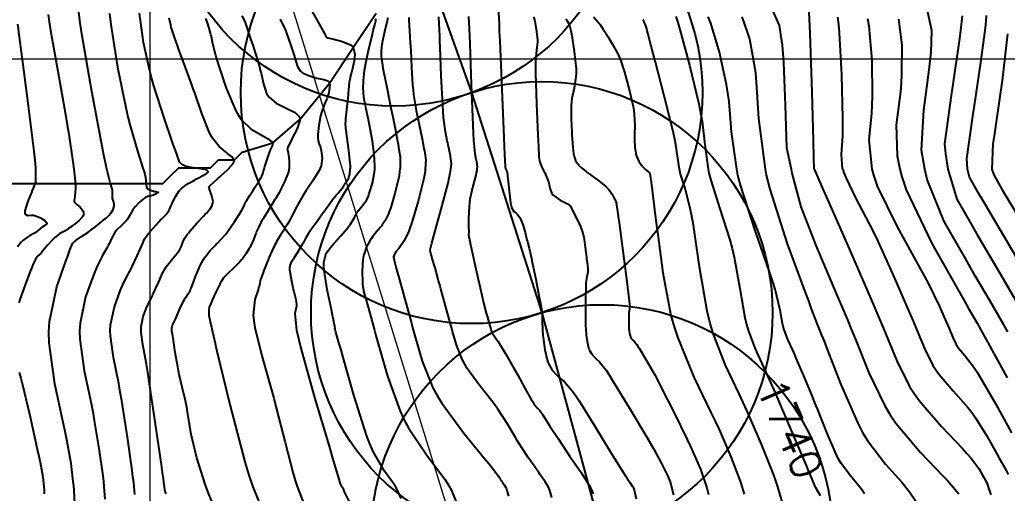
# Model space of a CAD drawing. Header units: metres. Extents: x 837117 to 838477, y 1189012 to 1191015.
# Drawn here: x 837660.1 to 837784.2, y 1189959.3 to 1190018.8 of the extents above; entities that cross this region are included whole.
import ezdxf

# ---------------------------------------------------------------- set-up
doc = ezdxf.new("R2010")
doc.units = ezdxf.units.M
doc.header["$LTSCALE"] = 0.3
for name, color, linetype in [('CIRCULOS', 60, 'Continuous'), ('COTAS 10', 1, 'Continuous'), ('COTAS INT', 252, 'Continuous'), ('LINEA_DE_CEROS', 61, 'Continuous')]:
    doc.layers.add(name, color=color, linetype=linetype)
for name, color, linetype, lineweight in [('COORD', 7, 'Continuous', 20), ('DRENAJE', 5, 'Continuous', 25), ('Linea_Tendencia', 51, 'Continuous', 20)]:
    doc.layers.add(name, color=color, linetype=linetype, lineweight=lineweight)
doc.styles.get("Standard").update_dxf_attribs({"font": 'simplex.shx'})

msp = doc.modelspace()

# ---------------------------------------------------------------- linework, layer by layer
at = {"layer": 'CIRCULOS'}
for centre in [(837707.12, 1190036.927), (837716.89, 1190009.622), (837725.715, 1189981.998), (837733.283, 1189954.003)]:
    msp.add_circle(centre, 29, dxfattribs=at)
at = {"layer": 'COORD'}
for p, q in [((837676.514, 1189013.872), (837676.514, 1191013.872)), ((837476.514, 1190013.872), (838476.514, 1190013.872))]:
    msp.add_line(p, q, dxfattribs=at)
at = {"layer": 'COTAS 10'}
for points, elevation in [([(837678.532, 1189959.253), (837678.457, 1189959.358), (837678.395, 1189959.484), (837678.383, 1189959.525), (837678.373, 1189959.569), (837678.356, 1189959.748), (837678.176, 1189961.135), (837678.063, 1189961.94), (837677.922, 1189962.927), (837677.187, 1189968.01), (837676.382, 1189973.36), (837676.197, 1189974.515), (837676.03, 1189975.528), (837675.563, 1189978.01), (837675.357, 1189979.494), (837675.353, 1189979.878), (837675.372, 1189980.251), (837675.635, 1189981.503), (837676.011, 1189982.523), (837676.102, 1189982.75), (837676.188, 1189982.952), (837676.447, 1189983.482), (837676.696, 1189983.94), (837676.774, 1189984.097), (837676.857, 1189984.267), (837677.188, 1189984.991), (837677.533, 1189985.771), (837677.713, 1189986.178), (837678.017, 1189986.867), (837678.395, 1189987.56), (837678.531, 1189987.764), (837678.679, 1189987.972), (837679.327, 1189988.769), (837679.943, 1189989.515), (837680.072, 1189989.691), (837680.183, 1189989.854), (837680.433, 1189990.336), (837680.571, 1189990.724), (837680.611, 1189990.828), (837680.653, 1189990.931), (837680.81, 1189991.292), (837681.151, 1189991.802), (837681.308, 1189991.998), (837681.492, 1189992.218), (837682.383, 1189993.215), (837683.257, 1189994.157), (837683.43, 1189994.343), (837683.574, 1189994.496), (837683.845, 1189994.78), (837683.954, 1189994.912), (837683.996, 1189994.969), (837684.043, 1189995.035), (837684.253, 1189995.348), (837684.397, 1189995.792), (837684.402, 1189995.941), (837684.392, 1189996.101), (837684.227, 1189996.771), (837684.014, 1189997.374), (837683.973, 1189997.492), (837683.939, 1189997.589), (837683.881, 1189997.761), (837683.965, 1189997.87), (837684.02, 1189997.926), (837684.089, 1189997.995), (837684.457, 1189998.337), (837685.013, 1189998.842), (837685.201, 1189999.012), (837685.404, 1189999.195), (837686.261, 1189999.966), (837686.291, 1190000), (837686.929, 1190000.727), (837687.014, 1190000.904), (837687.055, 1190001.066), (837686.84, 1190001.529), (837686.279, 1190001.953), (837686.102, 1190002.091), (837685.916, 1190002.238), (837685.163, 1190002.843), (837684.336, 1190003.882), (837684.102, 1190004.303), (837683.866, 1190004.782), (837682.996, 1190006.995), (837682.142, 1190009.459), (837681.916, 1190010.097), (837681.695, 1190010.715), (837680.934, 1190012.79), (837680.276, 1190014.559), (837680.12, 1190014.985), (837679.975, 1190015.384), (837679.545, 1190016.596), (837679.229, 1190017.587), (837679.155, 1190017.846), (837679.088, 1190018.099), (837678.897, 1190018.958)], 1710), ([(837708.024, 1189958.658), (837707.545, 1189959.826), (837707.337, 1189960.191), (837707.095, 1189960.573), (837705.948, 1189962.105), (837704.53, 1189964.568), (837704.118, 1189965.539), (837703.697, 1189966.634), (837702.105, 1189971.631), (837700.757, 1189976.381), (837700.489, 1189977.321), (837700.268, 1189978.098), (837699.853, 1189979.55), (837699.762, 1189979.871), (837699.746, 1189979.936), (837699.734, 1189979.99), (837699.723, 1189980.098), (837699.732, 1189980.137), (837699.733, 1189980.148), (837699.733, 1189980.159), (837699.727, 1189980.199), (837699.715, 1189980.248), (837699.711, 1189980.265), (837699.707, 1189980.283), (837699.69, 1189980.361), (837699.663, 1189980.493), (837699.653, 1189980.547), (837699.641, 1189980.607), (837699.587, 1189980.883), (837699.419, 1189981.697), (837699.235, 1189982.571), (837698.741, 1189984.911), (837698.357, 1189987.33), (837698.327, 1189987.854), (837698.33, 1189988.314), (837698.617, 1189989.451), (837699.206, 1189990.231), (837699.4, 1189990.466), (837699.607, 1189990.71), (837700.464, 1189991.66), (837701.293, 1189992.61), (837701.483, 1189992.853), (837701.655, 1189993.088), (837702.131, 1189993.867), (837702.484, 1189994.516), (837702.579, 1189994.67), (837702.672, 1189994.813), (837702.998, 1189995.236), (837703.295, 1189995.579), (837703.369, 1189995.672), (837703.441, 1189995.764), (837703.673, 1189996.087), (837703.918, 1189996.611), (837703.997, 1189996.829), (837704.082, 1189997.079), (837704.43, 1189998.246), (837704.697, 1189999.65), (837704.727, 1190000), (837704.731, 1190000.049), (837704.747, 1190000.453), (837704.66, 1190001.95), (837704.426, 1190003.532), (837704.35, 1190003.99), (837704.268, 1190004.456), (837703.933, 1190006.21), (837703.62, 1190007.747), (837703.553, 1190008.076), (837703.495, 1190008.364), (837703.354, 1190009.054), (837703.295, 1190009.623), (837703.288, 1190009.834), (837703.285, 1190010.069), (837703.309, 1190011.107), (837703.442, 1190012.444), (837703.508, 1190012.866), (837703.586, 1190013.31), (837703.975, 1190015.102), (837704.378, 1190016.748), (837704.543, 1190017.408), (837704.733, 1190018.144), (837704.847, 1190018.609), (837704.875, 1190018.745), (837704.902, 1190018.885)], 1720), ([(837720.285, 1190019.714), (837720.339, 1190018.213), (837720.377, 1190017.279), (837720.425, 1190016.12), (837720.682, 1190010.062), (837720.943, 1190003.99), (837720.994, 1190002.822), (837721.035, 1190001.877), (837721.105, 1190000.318), (837721.121, 1190000.216), (837721.128, 1190000.189), (837721.136, 1190000.163), (837721.172, 1190000.075), (837721.209, 1190000), (837721.218, 1189999.982), (837721.232, 1189999.953), (837721.247, 1189999.923), (837721.304, 1189999.802), (837721.385, 1189999.337), (837721.415, 1189999.089), (837721.448, 1189998.79), (837721.595, 1189997.282), (837721.791, 1189995.767), (837721.855, 1189995.464), (837721.924, 1189995.211), (837722.208, 1189994.717), (837722.513, 1189994.495), (837722.594, 1189994.414), (837722.673, 1189994.323), (837722.95, 1189993.924), (837723.216, 1189993.36), (837723.288, 1189993.165), (837723.361, 1189992.954), (837723.618, 1189992.052), (837723.853, 1189991.137), (837723.91, 1189990.916), (837723.964, 1189990.711), (837724.133, 1189990.088), (837724.347, 1189989.173), (837724.43, 1189988.783), (837724.523, 1189988.334), (837724.945, 1189986.218), (837725.348, 1189984.161), (837725.43, 1189983.749), (837725.498, 1189983.406), (837725.636, 1189982.734), (837725.685, 1189982.401), (837725.697, 1189982.271), (837725.708, 1189982.125), (837725.744, 1189981.46), (837725.772, 1189980.739), (837725.778, 1189980.558), (837725.783, 1189980.385), (837725.796, 1189979.826), (837725.847, 1189979.138), (837725.877, 1189978.884), (837725.914, 1189978.602), (837726.101, 1189977.353), (837726.384, 1189976.089), (837726.481, 1189975.797), (837726.586, 1189975.53), (837727.031, 1189974.775), (837727.569, 1189974.193), (837727.732, 1189974.035), (837727.902, 1189973.879), (837728.568, 1189973.323), (837729.584, 1189972.137), (837729.975, 1189971.583), (837730.413, 1189970.931), (837732.391, 1189967.763), (837734.311, 1189964.579), (837734.712, 1189963.917), (837735.058, 1189963.352), (837735.837, 1189962.104), (837736.238, 1189961.502), (837736.346, 1189961.343), (837736.451, 1189961.187), (837736.819, 1189960.653), (837737.115, 1189960.203), (837737.176, 1189960.101), (837737.227, 1189960.009), (837737.335, 1189959.756), (837737.573, 1189958.641)], 1730), ([(837742.547, 1190019.189), (837742.788, 1190018.434), (837743.058, 1190017.532), (837744.284, 1190013.048), (837745.439, 1190008.202), (837745.665, 1190007.072), (837745.851, 1190006.034), (837746.185, 1190003.048), (837746.603, 1190000), (837746.709, 1189999.521), (837746.937, 1189998.629), (837748.103, 1189995.034), (837749.355, 1189991.134), (837749.638, 1189990.051), (837749.893, 1189988.966), (837750.585, 1189985.034), (837751.218, 1189981.414), (837751.436, 1189980.526), (837751.674, 1189979.687), (837752.536, 1189977.461), (837752.687, 1189977.069), (837754.05, 1189974.159), (837754.507, 1189973.136), (837755, 1189972.019), (837757.069, 1189967.201), (837758.92, 1189962.818), (837759.276, 1189961.975), (837759.564, 1189961.293), (837760.037, 1189960.169), (837760.066, 1189960.104), (837760.074, 1189960.088), (837760.081, 1189960.075), (837760.11, 1189960.037), (837760.698, 1189959.057)], 1740), ([(837763.518, 1190000), (837763.386, 1190001.833), (837763.521, 1190004.239), (837763.529, 1190005.249), (837763.524, 1190006.408), (837763.398, 1190011.833), (837763.13, 1190017.116), (837763.035, 1190018.186), (837762.93, 1190019.085)], 1750), ([(837785.315, 1189989.014), (837781.882, 1189994.842), (837781.189, 1189996.021), (837780.608, 1189997.011), (837779.44, 1189999.014), (837779.218, 1190000), (837779.109, 1190001.298), (837779.44, 1190003.679), (837779.933, 1190006.965), (837780.088, 1190008.018), (837780.252, 1190009.133), (837780.914, 1190013.679), (837781.451, 1190017.762), (837781.537, 1190018.586), (837781.596, 1190019.277)], 1760), ([(837659.839, 1190018.227), (837660.122, 1190015.996), (837660.255, 1190014.972), (837660.413, 1190013.773), (837661.182, 1190007.976), (837661.883, 1190002.28), (837661.997, 1190001.143), (837662.077, 1190000.198), (837662.077, 1190000), (837662.076, 1189998.374), (837661.788, 1189997.641), (837661.686, 1189997.382), (837661.574, 1189997.099), (837661.091, 1189995.877), (837660.756, 1189994.782), (837660.738, 1189994.58), (837660.752, 1189994.422), (837661.073, 1189994.214), (837661.574, 1189994.248), (837661.702, 1189994.242), (837661.826, 1189994.228), (837662.233, 1189994.125), (837662.618, 1189993.95), (837662.727, 1189993.891), (837662.837, 1189993.828), (837663.245, 1189993.564), (837663.5, 1189993.289), (837663.515, 1189993.219), (837663.505, 1189993.151), (837663.266, 1189992.926), (837662.91, 1189992.717), (837662.827, 1189992.658), (837662.75, 1189992.599), (837662.527, 1189992.384), (837662.236, 1189992.137), (837662.116, 1189992.057), (837661.98, 1189991.973), (837661.344, 1189991.628), (837660.659, 1189991.192), (837660.491, 1189991.051), (837660.332, 1189990.901), (837659.839, 1189990.282)], 1700), ([(837763.56, 1190000), (837763.687, 1189999.559), (837763.906, 1189998.95), (837765.149, 1189996.405), (837766.867, 1189993.159), (837767.384, 1189992.108), (837767.921, 1189990.99), (837770.01, 1189986.405), (837771.938, 1189981.974), (837772.374, 1189980.954), (837772.766, 1189980.024), (837773.826, 1189977.412), (837774.851, 1189975.376), (837775.221, 1189974.81), (837775.628, 1189974.242), (837777.412, 1189972.181), (837779.301, 1189970.044), (837779.776, 1189969.429), (837780.229, 1189968.804), (837781.691, 1189966.46), (837782.902, 1189964.263), (837783.198, 1189963.729), (837783.475, 1189963.228), (837784.066, 1189962.171), (837784.334, 1189961.691)], 1750)]:
    msp.add_lwpolyline(points, dxfattribs=dict(at, elevation=elevation))
at = {"layer": 'COTAS INT'}
for points, elevation in [([(837663.666, 1190019.44), (837663.81, 1190018.493), (837663.986, 1190017.404), (837664.891, 1190012.289), (837665.862, 1190006.872), (837666.081, 1190005.591), (837666.277, 1190004.406), (837666.803, 1190000.919), (837666.904, 1190000), (837667.069, 1189998.508), (837667.101, 1189998.001), (837667.116, 1189997.564), (837667.021, 1189996.569), (837666.937, 1189996.08), (837666.959, 1189995.962), (837667.001, 1189995.852), (837667.314, 1189995.52), (837667.703, 1189995.22), (837667.793, 1189995.13), (837667.875, 1189995.037), (837668.104, 1189994.677), (837668.127, 1189994.273), (837668.078, 1189994.152), (837668.006, 1189994.026), (837667.546, 1189993.542), (837666.969, 1189993.079), (837666.823, 1189992.967), (837666.683, 1189992.863), (837666.226, 1189992.548), (837665.808, 1189992.29), (837665.692, 1189992.222), (837665.576, 1189992.155), (837665.157, 1189991.927), (837664.673, 1189991.574), (837664.516, 1189991.429), (837664.349, 1189991.263), (837663.662, 1189990.494), (837663.033, 1189989.755), (837662.902, 1189989.609), (837662.791, 1189989.488), (837662.546, 1189989.261), (837662.401, 1189989.139), (837662.353, 1189989.083), (837662.301, 1189989.018), (837662.085, 1189988.704), (837661.744, 1189987.984), (837661.614, 1189987.662), (837661.468, 1189987.288), (837660.81, 1189985.496), (837660.145, 1189983.646), (837659.993, 1189983.234)], 1702), ([(837667.021, 1189958.013), (837666.94, 1189959.733), (837666.895, 1189960.267), (837666.839, 1189960.826), (837666.556, 1189963.055), (837666.031, 1189966.044), (837665.824, 1189967.083), (837665.589, 1189968.213), (837664.517, 1189973.055), (837663.796, 1189978.234), (837663.783, 1189979.575), (837663.851, 1189980.877), (837664.768, 1189985.246), (837665.947, 1189988.58), (837666.18, 1189989.229), (837666.372, 1189989.759), (837666.725, 1189990.682), (837666.957, 1189990.904), (837667.071, 1189990.992), (837667.208, 1189991.09), (837667.883, 1189991.54), (837668.655, 1189992.056), (837668.853, 1189992.197), (837669.044, 1189992.336), (837669.674, 1189992.829), (837670.233, 1189993.289), (837670.378, 1189993.408), (837670.52, 1189993.523), (837670.997, 1189993.907), (837671.4, 1189994.287), (837671.496, 1189994.4), (837671.583, 1189994.516), (837671.841, 1189994.962), (837671.977, 1189995.404), (837671.989, 1189995.518), (837671.99, 1189995.628), (837671.899, 1189995.992), (837671.781, 1189996.32), (837671.765, 1189996.406), (837671.756, 1189996.491), (837671.785, 1189996.781), (837671.782, 1189997.187), (837671.754, 1189997.345), (837671.714, 1189997.523), (837671.47, 1189998.327), (837671.074, 1190000), (837670.921, 1190000.648), (837670.689, 1190001.781), (837670.422, 1190003.126), (837669.167, 1190009.759), (837667.96, 1190016.75), (837667.722, 1190018.322), (837667.526, 1190019.737)], 1704), ([(837671.376, 1190019.551), (837671.551, 1190018.169), (837672.411, 1190012.825), (837673.431, 1190007.769), (837673.707, 1190006.568), (837673.98, 1190005.454), (837674.945, 1190002.147), (837675.64, 1190000), (837675.685, 1189999.861), (837675.817, 1189999.389), (837675.917, 1189998.988), (837676.014, 1189998.124), (837676.026, 1189997.763), (837676.072, 1189997.68), (837676.138, 1189997.604), (837676.53, 1189997.387), (837676.977, 1189997.246), (837677.078, 1189997.217), (837677.168, 1189997.193), (837677.408, 1189997.143), (837677.508, 1189997.106), (837677.509, 1189997.089), (837677.499, 1189997.07), (837677.368, 1189996.98), (837677.176, 1189996.881), (837677.127, 1189996.857), (837677.079, 1189996.833), (837676.925, 1189996.76), (837676.743, 1189996.697), (837676.678, 1189996.68), (837676.608, 1189996.664), (837676.305, 1189996.609), (837675.913, 1189996.455), (837675.787, 1189996.376), (837675.654, 1189996.282), (837675.11, 1189995.812), (837674.579, 1189995.234), (837674.455, 1189995.072), (837674.34, 1189994.909), (837674.005, 1189994.312), (837673.666, 1189993.73), (837673.548, 1189993.577), (837673.42, 1189993.427), (837672.871, 1189992.913), (837672.315, 1189992.383), (837672.183, 1189992.222), (837672.06, 1189992.056), (837671.694, 1189991.405), (837671.333, 1189990.657), (837671.213, 1189990.43), (837671.085, 1189990.193), (837670.55, 1189989.262), (837669.86, 1189987.852), (837669.633, 1189987.314), (837669.391, 1189986.711), (837668.39, 1189983.999), (837667.691, 1189980.669), (837667.64, 1189979.676), (837667.65, 1189978.654), (837668.199, 1189974.707), (837669.069, 1189970.651), (837669.282, 1189969.56), (837669.481, 1189968.483), (837670.099, 1189964.707), (837670.534, 1189961.526), (837670.617, 1189960.825), (837670.685, 1189960.2), (837670.799, 1189958.592)], 1706), ([(837674.578, 1189959.17), (837674.431, 1189960.668), (837674.34, 1189961.382), (837674.228, 1189962.226), (837673.643, 1189966.358), (837672.932, 1189970.921), (837672.739, 1189972.038), (837672.55, 1189973.09), (837671.881, 1189976.358), (837671.503, 1189979.074), (837671.496, 1189979.777), (837671.532, 1189980.46), (837672.013, 1189982.751), (837672.701, 1189984.617), (837672.868, 1189985.032), (837673.024, 1189985.402), (837673.499, 1189986.372), (837673.954, 1189987.21), (837674.097, 1189987.497), (837674.248, 1189987.808), (837674.855, 1189989.133), (837675.603, 1189990.825), (837675.799, 1189991.268), (837676.021, 1189991.596), (837676.132, 1189991.735), (837676.263, 1189991.896), (837676.916, 1189992.653), (837677.616, 1189993.428), (837677.777, 1189993.6), (837677.924, 1189993.753), (837678.337, 1189994.154), (837678.621, 1189994.445), (837678.687, 1189994.529), (837678.747, 1189994.615), (837678.918, 1189994.939), (837679.109, 1189995.379), (837679.182, 1189995.538), (837679.263, 1189995.714), (837679.631, 1189996.484), (837680.144, 1189997.283), (837680.318, 1189997.477), (837680.505, 1189997.659), (837681.296, 1189998.219), (837682.07, 1189998.64), (837682.247, 1189998.735), (837682.407, 1189998.82), (837682.853, 1189999.051), (837683.14, 1189999.195), (837683.202, 1189999.227), (837683.256, 1189999.254), (837683.384, 1189999.322), (837683.456, 1189999.366), (837683.49, 1189999.39), (837683.545, 1189999.435), (837683.603, 1189999.487), (837683.622, 1189999.505), (837683.643, 1189999.523), (837683.729, 1189999.6), (837683.772, 1189999.693), (837683.766, 1189999.721), (837683.752, 1189999.75), (837683.636, 1189999.865), (837683.269, 1189999.991), (837683.226, 1190000), (837683.096, 1190000.027), (837682.893, 1190000.063), (837681.902, 1190000.197), (837680.915, 1190000.386), (837680.714, 1190000.456), (837680.544, 1190000.534), (837680.191, 1190000.881), (837679.796, 1190001.998), (837679.599, 1190002.561), (837679.365, 1190003.235), (837678.206, 1190006.586), (837676.96, 1190010.489), (837676.671, 1190011.511), (837676.407, 1190012.507), (837675.654, 1190015.891), (837675.142, 1190019.587)], 1708), ([(837684.266, 1189958.328), (837683.807, 1189959.425), (837683.399, 1189960.468), (837682.347, 1189963.784), (837681.747, 1189966.379), (837681.623, 1189966.967), (837681.518, 1189967.499), (837681.289, 1189968.948), (837681.113, 1189970.15), (837681.04, 1189970.526), (837680.958, 1189970.921), (837680.575, 1189972.502), (837680.161, 1189974.227), (837680.059, 1189974.713), (837679.963, 1189975.202), (837679.661, 1189976.999), (837679.436, 1189978.515), (837679.388, 1189978.827), (837679.346, 1189979.092), (837679.245, 1189979.661), (837679.21, 1189979.914), (837679.209, 1189979.979), (837679.213, 1189980.043), (837679.257, 1189980.256), (837679.321, 1189980.429), (837679.337, 1189980.468), (837679.351, 1189980.502), (837679.396, 1189980.592), (837679.438, 1189980.67), (837679.451, 1189980.697), (837679.465, 1189980.726), (837679.522, 1189980.849), (837679.668, 1189981.181), (837680.236, 1189982.466), (837680.692, 1189983.436), (837680.803, 1189983.648), (837680.907, 1189983.836), (837681.23, 1189984.312), (837681.511, 1189984.736), (837681.59, 1189984.892), (837681.669, 1189985.065), (837681.957, 1189985.828), (837682.26, 1189986.68), (837682.349, 1189986.909), (837682.44, 1189987.136), (837682.786, 1189987.929), (837683.2, 1189988.687), (837683.334, 1189988.891), (837683.476, 1189989.092), (837684.059, 1189989.798), (837684.658, 1189990.433), (837684.811, 1189990.59), (837684.957, 1189990.74), (837685.438, 1189991.211), (837685.958, 1189991.798), (837686.129, 1189992.02), (837686.312, 1189992.268), (837687.071, 1189993.378), (837687.758, 1189994.444), (837687.896, 1189994.665), (837688.011, 1189994.853), (837688.237, 1189995.261), (837688.309, 1189995.444), (837688.327, 1189995.489), (837688.345, 1189995.532), (837688.404, 1189995.667), (837688.527, 1189995.891), (837688.585, 1189995.989), (837688.654, 1189996.103), (837688.988, 1189996.646), (837689.398, 1189997.298), (837689.514, 1189997.479), (837689.631, 1189997.662), (837690.064, 1189998.327), (837690.423, 1189998.903), (837690.494, 1189999.03), (837690.552, 1189999.142), (837690.657, 1189999.428), (837690.754, 1189999.817), (837690.807, 1189999.995), (837690.809, 1190000), (837690.871, 1190000.202), (837691.198, 1190001.203), (837691.55, 1190002.213), (837691.63, 1190002.426), (837691.703, 1190002.611), (837691.905, 1190003.039), (837691.942, 1190003.281), (837691.911, 1190003.348), (837691.863, 1190003.416), (837691.54, 1190003.663), (837689.284, 1190004.944), (837687.987, 1190006.207), (837687.64, 1190006.737), (837687.297, 1190007.345), (837686.101, 1190010.191), (837685.129, 1190013.082), (837684.927, 1190013.718), (837684.755, 1190014.283), (837684.376, 1190015.732), (837684.189, 1190016.633), (837684.138, 1190016.854), (837684.087, 1190017.062), (837683.903, 1190017.709), (837683.731, 1190018.238), (837683.687, 1190018.372), (837683.646, 1190018.501), (837683.51, 1190018.922)], 1712), ([(837688.012, 1190019.265), (837688.335, 1190018.612), (837688.424, 1190018.404), (837688.512, 1190018.184), (837688.827, 1190017.29), (837689.169, 1190016.23), (837689.274, 1190015.906), (837689.383, 1190015.568), (837689.815, 1190014.237), (837690.236, 1190012.832), (837690.339, 1190012.449), (837690.435, 1190012.067), (837690.731, 1190010.709), (837691.135, 1190009.521), (837691.3, 1190009.247), (837691.487, 1190008.997), (837692.352, 1190008.295), (837693.33, 1190007.784), (837693.588, 1190007.655), (837693.841, 1190007.53), (837694.71, 1190007.126), (837695.25, 1190006.573), (837695.296, 1190006.355), (837695.297, 1190006.109), (837694.926, 1190004.986), (837694.366, 1190003.883), (837694.248, 1190003.65), (837694.146, 1190003.448), (837693.912, 1190002.979), (837693.807, 1190002.756), (837693.786, 1190002.71), (837693.769, 1190002.669), (837693.738, 1190002.577), (837693.734, 1190002.532), (837693.734, 1190002.513), (837693.739, 1190002.489), (837693.75, 1190002.456), (837693.754, 1190002.442), (837693.758, 1190002.425), (837693.779, 1190002.347), (837693.823, 1190002.094), (837693.842, 1190001.968), (837693.865, 1190001.818), (837693.973, 1190001.072), (837693.962, 1190000.114), (837693.941, 1190000), (837693.909, 1189999.83), (837693.834, 1189999.537), (837693.386, 1189998.415), (837692.89, 1189997.435), (837692.785, 1189997.232), (837692.695, 1189997.06), (837692.49, 1189996.687), (837692.249, 1189996.301), (837692.136, 1189996.12), (837692.004, 1189995.908), (837691.361, 1189994.874), (837690.698, 1189993.785), (837690.554, 1189993.538), (837690.426, 1189993.314), (837690.107, 1189992.701), (837689.881, 1189992.184), (837689.813, 1189992.021), (837689.742, 1189991.849), (837689.466, 1189991.153), (837689.152, 1189990.427), (837689.057, 1189990.235), (837688.96, 1189990.048), (837688.578, 1189989.405), (837688.096, 1189988.76), (837687.934, 1189988.571), (837687.761, 1189988.378), (837687.032, 1189987.642), (837686.341, 1189986.983), (837686.191, 1189986.838), (837686.06, 1189986.71), (837685.735, 1189986.38), (837685.46, 1189985.966), (837685.36, 1189985.784), (837685.249, 1189985.573), (837684.762, 1189984.567), (837684.297, 1189983.55), (837684.201, 1189983.332), (837684.118, 1189983.142), (837683.935, 1189982.685), (837683.872, 1189982.358), (837683.865, 1189982.249), (837683.862, 1189982.133), (837683.887, 1189981.648), (837684.321, 1189979.609), (837684.575, 1189978.514), (837684.888, 1189977.188), (837686.501, 1189970.481), (837688.414, 1189963.269), (837688.915, 1189961.625), (837689.403, 1189960.133), (837691.065, 1189956.018)], 1714), ([(837692.839, 1190018.823), (837693.356, 1190017.776), (837693.498, 1190017.442), (837693.64, 1190017.09), (837694.145, 1190015.657), (837694.586, 1190014.287), (837694.687, 1190013.975), (837694.779, 1190013.69), (837695.034, 1190012.904), (837695.362, 1190012.363), (837695.5, 1190012.234), (837695.659, 1190012.115), (837696.403, 1190011.758), (837697.231, 1190011.497), (837697.442, 1190011.439), (837697.645, 1190011.386), (837698.315, 1190011.243), (837698.809, 1190011.087), (837698.901, 1190011.026), (837698.974, 1190010.957), (837699.078, 1190010.644), (837699.044, 1190010.261), (837699.03, 1190010.15), (837699.014, 1190010.035), (837698.941, 1190009.599), (837698.802, 1190009.093), (837698.745, 1190008.934), (837698.68, 1190008.767), (837698.379, 1190008.096), (837698.059, 1190007.255), (837697.982, 1190006.982), (837697.91, 1190006.69), (837697.694, 1190005.489), (837697.585, 1190004.341), (837697.581, 1190004.082), (837697.588, 1190003.849), (837697.709, 1190003.224), (837697.867, 1190002.847), (837697.897, 1190002.771), (837697.922, 1190002.707), (837697.967, 1190002.579), (837697.991, 1190002.366), (837698.004, 1190002.25), (837698.019, 1190002.108), (837698.096, 1190001.385), (837697.984, 1190000.422), (837697.88, 1190000.129), (837697.823, 1190000), (837697.745, 1189999.824), (837696.996, 1189998.623), (837696.105, 1189997.351), (837695.881, 1189997), (837695.666, 1189996.649), (837694.973, 1189995.389), (837694.401, 1189994.275), (837694.264, 1189994.018), (837694.135, 1189993.782), (837693.745, 1189993.113), (837693.399, 1189992.561), (837693.297, 1189992.399), (837693.194, 1189992.232), (837692.798, 1189991.598), (837692.397, 1189990.911), (837692.289, 1189990.711), (837692.182, 1189990.507), (837691.809, 1189989.736), (837691.431, 1189988.873), (837691.321, 1189988.611), (837691.209, 1189988.339), (837690.786, 1189987.276), (837690.44, 1189986.345), (837690.377, 1189986.156), (837690.328, 1189985.998), (837690.268, 1189985.679), (837690.193, 1189985.295), (837690.133, 1189985.096), (837690.057, 1189984.857), (837689.645, 1189983.661), (837689.462, 1189981.69), (837689.531, 1189980.962), (837689.652, 1189980.156), (837690.521, 1189976.59), (837691.704, 1189972.436), (837692.023, 1189971.26), (837692.338, 1189970.073), (837693.445, 1189965.69), (837694.461, 1189961.818), (837694.72, 1189960.952), (837694.968, 1189960.176), (837695.78, 1189958.119)], 1716), ([(837696.843, 1190019.814), (837697.666, 1190018.38), (837698.249, 1190017.34), (837698.363, 1190017.134), (837698.456, 1190016.962), (837698.622, 1190016.635), (837698.673, 1190016.552), (837698.694, 1190016.535), (837698.718, 1190016.52), (837698.831, 1190016.487), (837699.191, 1190016.409), (837699.372, 1190016.366), (837699.587, 1190016.315), (837700.657, 1190016.052), (837701.685, 1190015.613), (837701.874, 1190015.449), (837702.022, 1190015.268), (837702.211, 1190014.462), (837702.118, 1190013.62), (837702.089, 1190013.416), (837702.057, 1190013.224), (837701.928, 1190012.633), (837701.796, 1190012.144), (837701.763, 1190012.016), (837701.73, 1190011.89), (837701.623, 1190011.464), (837701.541, 1190011.072), (837701.524, 1190010.969), (837701.51, 1190010.867), (837701.479, 1190010.52), (837701.428, 1190009.903), (837701.401, 1190009.633), (837701.368, 1190009.319), (837701.202, 1190007.824), (837701.052, 1190006.331), (837701.029, 1190006.018), (837701.014, 1190005.749), (837701.028, 1190005.138), (837701.129, 1190004.514), (837701.169, 1190004.236), (837701.214, 1190003.912), (837701.423, 1190002.361), (837701.593, 1190000.779), (837701.614, 1190000.436), (837701.623, 1190000.133), (837701.612, 1190000), (837701.563, 1189999.381), (837701.44, 1189998.97), (837701.41, 1189998.882), (837701.382, 1189998.805), (837701.296, 1189998.62), (837701.214, 1189998.506), (837701.189, 1189998.473), (837701.162, 1189998.44), (837701.058, 1189998.319), (837700.943, 1189998.17), (837700.91, 1189998.12), (837700.876, 1189998.066), (837700.752, 1189997.836), (837700.584, 1189997.562), (837700.523, 1189997.479), (837700.456, 1189997.393), (837700.164, 1189997.058), (837699.807, 1189996.645), (837699.7, 1189996.51), (837699.589, 1189996.366), (837699.16, 1189995.771), (837698.625, 1189995.018), (837698.448, 1189994.775), (837698.259, 1189994.516), (837697.472, 1189993.454), (837696.723, 1189992.419), (837696.558, 1189992.177), (837696.411, 1189991.955), (837696.033, 1189991.313), (837695.718, 1189990.727), (837695.61, 1189990.54), (837695.494, 1189990.343), (837695.001, 1189989.539), (837694.549, 1189988.82), (837694.458, 1189988.677), (837694.383, 1189988.557), (837694.236, 1189988.322), (837694.176, 1189988.214), (837694.156, 1189988.174), (837694.134, 1189988.129), (837694.04, 1189987.929), (837694.001, 1189987.527), (837694.014, 1189987.355), (837694.037, 1189987.156), (837694.203, 1189986.22), (837694.43, 1189985.177), (837694.491, 1189984.912), (837694.552, 1189984.656), (837694.763, 1189983.819), (837694.876, 1189983.053), (837694.874, 1189982.842), (837694.859, 1189982.632), (837694.684, 1189981.879), (837694.902, 1189979.812), (837695.135, 1189978.773), (837695.442, 1189977.533), (837697.171, 1189971.367), (837698.983, 1189965.24), (837699.343, 1189964.023), (837699.64, 1189963.015), (837700.2, 1189961.105), (837700.351, 1189960.63), (837700.391, 1189960.526), (837700.43, 1189960.434), (837700.565, 1189960.2), (837700.674, 1189960.054), (837700.697, 1189960.018), (837700.717, 1189959.983), (837700.762, 1189959.872), (837700.789, 1189959.768), (837700.797, 1189959.738), (837700.805, 1189959.707), (837700.836, 1189959.59), (837701.524, 1189958.271)], 1718), ([(837706.348, 1190018.982), (837706.276, 1190018.644), (837705.951, 1190017.236), (837705.655, 1190015.91), (837705.601, 1190015.624), (837705.559, 1190015.373), (837705.509, 1190014.76), (837705.534, 1190014.388), (837705.54, 1190014.288), (837705.545, 1190014.191), (837705.561, 1190013.854), (837705.676, 1190013.077), (837705.744, 1190012.702), (837705.829, 1190012.258), (837706.264, 1190010.08), (837706.754, 1190007.686), (837706.873, 1190007.106), (837706.984, 1190006.563), (837707.323, 1190004.9), (837707.587, 1190003.516), (837707.651, 1190003.148), (837707.712, 1190002.787), (837707.896, 1190001.538), (837707.901, 1190000.126), (837707.887, 1190000), (837707.848, 1189999.662), (837707.771, 1189999.166), (837707.297, 1189997.111), (837706.724, 1189995.189), (837706.584, 1189994.777), (837706.453, 1189994.418), (837706.05, 1189993.554), (837705.668, 1189993.021), (837705.55, 1189992.87), (837705.427, 1189992.717), (837704.939, 1189992.152), (837704.431, 1189991.513), (837704.295, 1189991.314), (837704.161, 1189991.105), (837703.697, 1189990.27), (837703.336, 1189989.25), (837703.268, 1189988.926), (837703.213, 1189988.582), (837703.13, 1189987.188), (837703.168, 1189985.865), (837703.189, 1189985.566), (837703.215, 1189985.296), (837703.35, 1189984.567), (837703.565, 1189983.837), (837703.641, 1189983.567), (837703.725, 1189983.268), (837704.091, 1189981.94), (837704.685, 1189979.8), (837704.913, 1189978.987), (837705.169, 1189978.08), (837706.32, 1189974.01), (837707.898, 1189969.622), (837708.422, 1189968.514), (837708.985, 1189967.453), (837711.331, 1189964.01), (837713.516, 1189961.092), (837713.976, 1189960.363), (837714.374, 1189959.668), (837715.286, 1189957.443)], 1722), ([(837709.009, 1190019.046), (837709.021, 1190018.668), (837709.092, 1190017.352), (837709.186, 1190015.876), (837709.211, 1190015.396), (837709.236, 1190014.886), (837709.323, 1190012.784), (837709.47, 1190010.556), (837709.532, 1190009.964), (837709.603, 1190009.385), (837709.937, 1190007.385), (837710.296, 1190005.631), (837710.383, 1190005.206), (837710.464, 1190004.808), (837710.712, 1190003.59), (837710.906, 1190002.576), (837710.953, 1190002.306), (837710.997, 1190002.042), (837711.132, 1190001.127), (837711.067, 1190000), (837711.055, 1189999.8), (837710.965, 1189999.276), (837710.845, 1189998.683), (837710.164, 1189995.976), (837709.366, 1189993.298), (837709.172, 1189992.725), (837708.989, 1189992.224), (837708.428, 1189991.022), (837707.973, 1189990.365), (837707.858, 1189990.209), (837707.748, 1189990.063), (837707.388, 1189989.629), (837707.151, 1189989.247), (837707.118, 1189989.134), (837707.099, 1189989.019), (837707.149, 1189988.577), (837707.43, 1189987.593), (837707.558, 1189987.136), (837707.706, 1189986.599), (837708.421, 1189983.994), (837709.285, 1189980.852), (837709.528, 1189979.977), (837709.773, 1189979.1), (837710.67, 1189975.914), (837712.026, 1189972.583), (837712.56, 1189971.614), (837713.163, 1189970.624), (837715.914, 1189966.883), (837718.529, 1189963.699), (837719.045, 1189963.061), (837719.473, 1189962.529), (837720.268, 1189961.487), (837720.451, 1189961.181), (837720.492, 1189961.113), (837720.529, 1189961.052), (837720.629, 1189960.891), (837720.729, 1189960.742), (837720.766, 1189960.688), (837720.807, 1189960.629), (837720.99, 1189960.372), (837721.176, 1189960.066), (837721.22, 1189959.977), (837721.261, 1189959.886), (837721.379, 1189959.542), (837721.52, 1189958.956)], 1724), ([(837726.985, 1189958.806), (837726.716, 1189959.671), (837726.628, 1189959.888), (837726.535, 1189960.096), (837726.15, 1189960.766), (837725.676, 1189961.442), (837725.527, 1189961.653), (837725.37, 1189961.875), (837724.738, 1189962.764), (837724.112, 1189963.653), (837723.958, 1189963.875), (837723.814, 1189964.087), (837723.364, 1189964.766), (837722.828, 1189965.627), (837722.63, 1189965.953), (837722.409, 1189966.318), (837721.431, 1189967.952), (837720.195, 1189969.872), (837719.813, 1189970.417), (837719.412, 1189970.966), (837717.819, 1189972.998), (837716.351, 1189974.995), (837716.029, 1189975.523), (837715.744, 1189976.041), (837715.02, 1189977.819), (837714.51, 1189979.633), (837714.359, 1189980.173), (837714.205, 1189980.73), (837713.616, 1189982.875), (837713.04, 1189984.971), (837712.894, 1189985.496), (837712.754, 1189985.998), (837712.297, 1189987.61), (837711.953, 1189988.806), (837711.884, 1189989.044), (837711.827, 1189989.243), (837711.716, 1189989.625), (837711.688, 1189989.727), (837711.683, 1189989.748), (837711.679, 1189989.766), (837711.675, 1189989.807), (837711.678, 1189989.833), (837711.679, 1189989.843), (837711.679, 1189989.898), (837711.891, 1189990.708), (837712.026, 1189991.201), (837712.193, 1189991.81), (837713.07, 1189994.981), (837713.933, 1189998.252), (837714.091, 1189998.924), (837714.215, 1189999.495), (837714.279, 1190000), (837714.369, 1190000.716), (837714.283, 1190001.297), (837714.255, 1190001.465), (837714.225, 1190001.636), (837714.102, 1190002.28), (837713.944, 1190003.053), (837713.893, 1190003.306), (837713.838, 1190003.576), (837713.61, 1190004.69), (837713.377, 1190006.511), (837713.319, 1190007.227), (837713.263, 1190008.035), (837713.086, 1190011.715), (837712.946, 1190015.321), (837712.914, 1190016.081), (837712.884, 1190016.739), (837712.802, 1190018.253), (837712.755, 1190019.121)], 1726), ([(837716.513, 1190019.153), (837716.583, 1190017.601), (837716.616, 1190016.766), (837716.656, 1190015.756), (837716.849, 1190010.646), (837717.057, 1190005.513), (837717.106, 1190004.489), (837717.151, 1190003.637), (837717.282, 1190001.994), (837717.379, 1190001.521), (837717.403, 1190001.406), (837717.425, 1190001.299), (837717.492, 1190000.969), (837717.544, 1190000.696), (837717.557, 1190000.623), (837717.569, 1190000.551), (837717.605, 1190000.304), (837717.567, 1190000), (837717.54, 1189999.785), (837717.487, 1189999.542), (837717.42, 1189999.257), (837717.053, 1189997.865), (837716.686, 1189996.229), (837716.619, 1189995.789), (837716.566, 1189995.353), (837716.501, 1189993.827), (837716.523, 1189992.604), (837716.525, 1189992.36), (837716.525, 1189992.157), (837716.514, 1189991.767), (837716.652, 1189990.984), (837716.748, 1189990.533), (837716.867, 1189989.98), (837717.505, 1189987.14), (837718.18, 1189984.211), (837718.323, 1189983.602), (837718.448, 1189983.082), (837718.74, 1189981.934), (837718.887, 1189981.435), (837718.92, 1189981.324), (837718.949, 1189981.225), (837719.024, 1189980.964), (837719.082, 1189980.76), (837719.1, 1189980.696), (837719.119, 1189980.63), (837719.192, 1189980.364), (837719.266, 1189980.092), (837719.286, 1189980.022), (837719.305, 1189979.954), (837719.369, 1189979.724), (837719.461, 1189979.499), (837719.497, 1189979.433), (837719.538, 1189979.366), (837719.724, 1189979.113), (837720.08, 1189978.596), (837720.228, 1189978.363), (837720.398, 1189978.09), (837721.189, 1189976.779), (837722.124, 1189975.177), (837722.383, 1189974.721), (837722.643, 1189974.259), (837723.585, 1189972.545), (837724.394, 1189971.098), (837724.571, 1189970.805), (837724.727, 1189970.558), (837725.117, 1189970.056), (837725.381, 1189969.8), (837725.458, 1189969.708), (837725.535, 1189969.607), (837725.825, 1189969.169), (837726.302, 1189968.41), (837726.497, 1189968.107), (837726.72, 1189967.764), (837727.753, 1189966.19), (837728.934, 1189964.418), (837729.249, 1189963.95), (837729.56, 1189963.492), (837730.642, 1189961.92), (837731.513, 1189960.598), (837731.691, 1189960.297), (837731.842, 1189960.026), (837732.16, 1189959.281)], 1728), ([(837724.663, 1190019.148), (837724.791, 1190018.751), (837724.831, 1190018.567), (837724.873, 1190018.352), (837725.043, 1190017.308), (837725.153, 1190016.183), (837725.158, 1190015.917), (837725.151, 1190015.67), (837725.032, 1190014.944), (837724.917, 1190013.544), (837724.912, 1190012.873), (837724.919, 1190012.079), (837725.043, 1190008.189), (837725.213, 1190004.316), (837725.25, 1190003.533), (837725.281, 1190002.875), (837725.357, 1190001.542), (837725.433, 1190001.048), (837725.466, 1190000.918), (837725.503, 1190000.792), (837725.678, 1190000.363), (837725.858, 1190000), (837725.902, 1189999.912), (837725.97, 1189999.772), (837726.041, 1189999.625), (837726.318, 1189999.04), (837726.564, 1189998.421), (837726.616, 1189998.253), (837726.66, 1189998.087), (837726.76, 1189997.501), (837726.986, 1189996.94), (837727.11, 1189996.79), (837727.26, 1189996.643), (837728.025, 1189996.132), (837728.787, 1189995.722), (837728.935, 1189995.639), (837729.057, 1189995.569), (837729.269, 1189995.424), (837729.394, 1189995.187), (837729.461, 1189995.059), (837729.542, 1189994.903), (837729.95, 1189994.116), (837730.381, 1189993.242), (837730.477, 1189993.031), (837730.563, 1189992.835), (837730.787, 1189992.24), (837730.94, 1189991.626), (837730.981, 1189991.417), (837731.021, 1189991.191), (837731.162, 1189990.236), (837731.289, 1189989.25), (837731.321, 1189989.005), (837731.351, 1189988.773), (837731.45, 1189988.033), (837731.494, 1189987.396), (837731.49, 1189987.228), (837731.479, 1189987.063), (837731.381, 1189986.498), (837731.266, 1189985.739), (837731.244, 1189985.453), (837731.227, 1189985.134), (837731.2, 1189983.705), (837731.203, 1189982.221), (837731.204, 1189981.866), (837731.207, 1189981.536), (837731.217, 1189980.549), (837731.256, 1189979.711), (837731.275, 1189979.475), (837731.299, 1189979.237), (837731.416, 1189978.365), (837731.591, 1189977.584), (837731.651, 1189977.404), (837731.716, 1189977.239), (837731.99, 1189976.773), (837732.323, 1189976.414), (837732.424, 1189976.316), (837732.528, 1189976.219), (837732.94, 1189975.876), (837733.789, 1189974.774), (837734.171, 1189974.199), (837734.615, 1189973.507), (837736.749, 1189970.032), (837738.914, 1189966.386), (837739.378, 1189965.586), (837739.784, 1189964.877), (837740.764, 1189963.074), (837741.295, 1189961.984), (837741.418, 1189961.724), (837741.531, 1189961.483), (837741.852, 1189960.764), (837742.261, 1189959.122)], 1732), ([(837728.711, 1190018.847), (837728.799, 1190018.732), (837729.063, 1190018.345), (837729.311, 1190017.573), (837729.389, 1190017.216), (837729.471, 1190016.797), (837729.801, 1190014.768), (837730.015, 1190012.582), (837730.024, 1190012.065), (837730.01, 1190011.586), (837729.78, 1190010.173), (837729.495, 1190008.874), (837729.447, 1190008.466), (837729.413, 1190008.037), (837729.404, 1190006.317), (837729.483, 1190004.643), (837729.505, 1190004.244), (837729.528, 1190003.873), (837729.608, 1190002.766), (837729.71, 1190001.948), (837729.746, 1190001.759), (837729.786, 1190001.586), (837729.957, 1190001.098), (837730.187, 1190000.728), (837730.264, 1190000.629), (837730.346, 1190000.532), (837730.689, 1190000.193), (837730.929, 1190000), (837731.227, 1189999.761), (837731.432, 1189999.604), (837731.661, 1189999.431), (837732.692, 1189998.674), (837733.704, 1189997.873), (837733.921, 1189997.673), (837734.111, 1189997.482), (837734.572, 1189996.872), (837734.817, 1189996.377), (837734.871, 1189996.26), (837734.919, 1189996.15), (837735.042, 1189995.824), (837735.229, 1189994.678), (837735.317, 1189994.052), (837735.421, 1189993.292), (837735.925, 1189989.429), (837736.42, 1189985.57), (837736.518, 1189984.812), (837736.598, 1189984.189), (837736.744, 1189983.059), (837736.761, 1189982.816), (837736.759, 1189982.752), (837736.755, 1189982.69), (837736.718, 1189982.474), (837736.674, 1189982.186), (837736.666, 1189982.077), (837736.659, 1189981.955), (837736.649, 1189981.411), (837736.65, 1189980.846), (837736.651, 1189980.711), (837736.651, 1189980.585), (837736.655, 1189980.209), (837736.67, 1189979.89), (837736.678, 1189979.8), (837736.687, 1189979.71), (837736.731, 1189979.378), (837736.798, 1189979.08), (837736.821, 1189979.011), (837736.845, 1189978.949), (837736.95, 1189978.771), (837737.076, 1189978.634), (837737.115, 1189978.597), (837737.155, 1189978.56), (837737.311, 1189978.43), (837737.635, 1189978.01), (837737.78, 1189977.791), (837737.949, 1189977.527), (837738.762, 1189976.204), (837739.901, 1189974.18), (837740.276, 1189973.475), (837740.677, 1189972.708), (837742.34, 1189969.412), (837743.966, 1189966.073), (837744.343, 1189965.278), (837744.688, 1189964.54), (837745.67, 1189962.34), (837746.447, 1189959.997), (837746.663, 1189959.168)], 1734), ([(837732.213, 1190019.133), (837732.79, 1190018.477), (837732.925, 1190018.312), (837733.048, 1190018.154), (837733.402, 1190017.641), (837733.638, 1190017.252), (837733.687, 1190017.172), (837733.729, 1190017.103), (837733.965, 1190016.723), (837734.038, 1190016.604), (837734.127, 1190016.46), (837734.569, 1190015.739), (837735.06, 1190014.879), (837735.18, 1190014.647), (837735.292, 1190014.418), (837735.64, 1190013.615), (837735.993, 1190012.559), (837736.108, 1190012.171), (837736.232, 1190011.742), (837736.745, 1190009.845), (837737.19, 1190007.858), (837737.271, 1190007.371), (837737.333, 1190006.913), (837737.406, 1190005.486), (837737.38, 1190004.312), (837737.38, 1190004.012), (837737.383, 1190003.723), (837737.421, 1190002.771), (837737.534, 1190001.96), (837737.584, 1190001.761), (837737.643, 1190001.572), (837737.925, 1190000.979), (837738.225, 1190000.532), (837738.296, 1190000.435), (837738.361, 1190000.35), (837738.72, 1190000), (837738.754, 1189999.972), (837738.799, 1189999.937), (837738.965, 1189999.812), (837739.108, 1189999.699), (837739.139, 1189999.67), (837739.166, 1189999.643), (837739.231, 1189999.557), (837739.266, 1189999.487), (837739.274, 1189999.47), (837739.28, 1189999.455), (837739.298, 1189999.409), (837739.36, 1189998.967), (837739.395, 1189998.702), (837739.438, 1189998.375), (837739.657, 1189996.68), (837740.012, 1189993.919), (837740.141, 1189992.92), (837740.283, 1189991.82), (837740.907, 1189987), (837741.94, 1189981.658), (837742.34, 1189980.229), (837742.789, 1189978.821), (837744.823, 1189973.916), (837746.973, 1189969.484), (837747.494, 1189968.375), (837747.984, 1189967.316), (837749.488, 1189963.916), (837750.633, 1189960.873), (837750.896, 1189960.039), (837751.136, 1189959.208)], 1736), ([(837766.266, 1189959.277), (837765.836, 1189959.884), (837764.505, 1189961.512), (837763.34, 1189963.066), (837763.016, 1189963.627), (837762.691, 1189964.245), (837761.512, 1189966.949), (837760.352, 1189969.914), (837760.039, 1189970.696), (837759.73, 1189971.461), (837758.645, 1189974.082), (837757.688, 1189976.31), (837757.46, 1189976.826), (837757.249, 1189977.299), (837756.619, 1189978.645), (837756.15, 1189979.855), (837756.04, 1189980.243), (837755.939, 1189980.654), (837755.647, 1189982.327), (837755.023, 1189984.97), (837754.714, 1189985.991), (837754.345, 1189987.138), (837752.519, 1189992.327), (837750.718, 1189997.882), (837750.365, 1189999.259), (837750.201, 1190000), (837749.555, 1190004.709), (837749.258, 1190008.487), (837749.108, 1190009.564), (837748.929, 1190010.655), (837748.039, 1190014.709), (837746.944, 1190018.326), (837746.636, 1190019.141)], 1742), ([(837750.83, 1190019.12), (837751.795, 1190016.37), (837752.419, 1190013.108), (837752.551, 1190012.056), (837752.664, 1190010.939), (837752.926, 1190006.37), (837753.768, 1190000), (837753.926, 1189999.255), (837754.358, 1189997.516), (837756.556, 1189990.65), (837758.769, 1189984.661), (837759.21, 1189983.474), (837759.578, 1189982.493), (837760.286, 1189980.65), (837760.88, 1189979.165), (837761.176, 1189978.409), (837761.528, 1189977.503), (837763.273, 1189972.987), (837765.422, 1189968.112), (837766.03, 1189966.98), (837766.642, 1189965.943), (837768.899, 1189962.987), (837770.975, 1189960.712), (837771.473, 1189960.104), (837771.938, 1189959.507), (837773.344, 1189957.431)], 1744), ([(837754.716, 1190019.914), (837755.55, 1190018.032), (837755.909, 1190015.56), (837755.993, 1190014.547), (837756.071, 1190013.392), (837756.297, 1190008.032), (837756.466, 1190002.73), (837757.048, 1190000), (837757.136, 1189999.488), (837758.265, 1189995.29), (837759.715, 1189991.512), (837760.148, 1189990.435), (837760.596, 1189989.344), (837762.329, 1189985.29), (837764.123, 1189981.109), (837764.609, 1189979.938), (837765.09, 1189978.761), (837766.791, 1189974.462), (837768.804, 1189970.289), (837769.483, 1189969.192), (837770.214, 1189968.121), (837773.294, 1189964.462), (837776.113, 1189961.539), (837776.68, 1189960.932), (837777.155, 1189960.412), (837778.098, 1189959.266)], 1746), ([(837759.95, 1190000), (837759.906, 1190001.478), (837759.845, 1190003.584), (837759.667, 1190009.693), (837759.477, 1190015.844), (837759.436, 1190017.039), (837759.399, 1190018.013), (837759.305, 1190019.693)], 1748), ([(837766.661, 1190018.931), (837766.827, 1190017.976), (837767.18, 1190013.693), (837767.224, 1190009.154), (837767.194, 1190008.04), (837767.146, 1190006.986), (837766.824, 1190003.693), (837767.175, 1190000), (837767.431, 1189999.112), (837767.871, 1189997.884), (837770.375, 1189992.755), (837773.152, 1189987.77), (837773.764, 1189986.633), (837774.307, 1189985.602), (837775.702, 1189982.755), (837776.532, 1189980.849), (837776.719, 1189980.41), (837776.888, 1189980.01), (837777.344, 1189978.886), (837777.785, 1189978.011), (837777.944, 1189977.767), (837778.119, 1189977.523), (837778.886, 1189976.636), (837780.009, 1189975.153), (837780.409, 1189974.533), (837780.847, 1189973.822), (837782.748, 1189970.498), (837784.716, 1189966.927)], 1752), ([(837770.524, 1190018.837), (837770.962, 1190015.553), (837770.924, 1190011.901), (837770.859, 1190010.83), (837770.772, 1190009.733), (837770.262, 1190005.553), (837770.377, 1190001.667), (837770.705, 1190000), (837770.951, 1189999.059), (837771.505, 1189997.402), (837774.708, 1189990.681), (837778.103, 1189984.707), (837778.777, 1189983.521), (837779.337, 1189982.538), (837780.401, 1189980.681), (837781.176, 1189979.302), (837781.553, 1189978.622), (837782.001, 1189977.811), (837784.207, 1189973.805)], 1754), ([(837784.275, 1189979.58), (837783.757, 1189980.492), (837782.039, 1189983.458), (837780.185, 1189986.64), (837779.581, 1189987.687), (837778.938, 1189988.808), (837776.285, 1189993.458), (837774.119, 1189998.715), (837773.831, 1190000), (837773.44, 1190002.382), (837773.699, 1190007.414), (837774.397, 1190012.48), (837774.525, 1190013.621), (837774.624, 1190014.648), (837774.743, 1190017.414), (837774.22, 1190019.697)], 1756), ([(837778.525, 1190019.274), (837778.324, 1190017.395), (837778.19, 1190016.412), (837778.023, 1190015.227), (837777.137, 1190009.274), (837776.331, 1190003.189), (837776.458, 1190001.935), (837776.742, 1190000), (837777.863, 1189996.236), (837779.773, 1189992.909), (837780.385, 1189991.854), (837781.034, 1189990.741), (837783.677, 1189986.236), (837786.337, 1189981.683)], 1758), ([(837755.957, 1189958.143), (837755.394, 1189960.155), (837755.13, 1189960.909), (837754.819, 1189961.748), (837753.306, 1189965.493), (837751.502, 1189969.643), (837751.008, 1189970.739), (837750.516, 1189971.811), (837748.755, 1189975.493), (837747.197, 1189979.518), (837746.832, 1189980.808), (837746.496, 1189982.174), (837745.522, 1189987.74), (837744.763, 1189992.962), (837744.562, 1189994.11), (837744.365, 1189995.13), (837743.687, 1189997.74), (837743.157, 1189999.376), (837743.053, 1189999.782), (837743.004, 1190000), (837742.814, 1190001.387), (837742.576, 1190003.076), (837742.437, 1190003.757), (837742.267, 1190004.531), (837741.387, 1190008.094), (837739.999, 1190013.419), (837739.422, 1190015.633), (837739.041, 1190017.075), (837738.961, 1190017.37), (837738.891, 1190017.62), (837738.732, 1190018.143), (837738.631, 1190018.377), (837738.564, 1190018.511), (837738.421, 1190018.761)], 1738), ([(837784.249, 1190016.986), (837783.542, 1190011.13), (837782.711, 1190005.37), (837782.543, 1190004.194), (837782.401, 1190003.201), (837782.272, 1190000), (837782.4, 1189999.639), (837782.577, 1189999.22), (837783.557, 1189997.425), (837785.232, 1189994.665)], 1762), ([(837759.971, 1190000), (837759.974, 1189999.93), (837760.661, 1189998.364), (837761.087, 1189997.396), (837761.614, 1189996.195), (837764.372, 1189989.93), (837767.365, 1189983.053), (837768.042, 1189981.467), (837768.653, 1189980.018), (837770.308, 1189975.937), (837771.917, 1189972.741), (837772.498, 1189971.852), (837773.137, 1189970.961), (837775.937, 1189967.725), (837778.593, 1189964.935), (837779.143, 1189964.325), (837779.612, 1189963.786), (837780.634, 1189962.423), (837781.088, 1189961.598), (837781.199, 1189961.398), (837781.303, 1189961.211), (837781.514, 1189960.835), (837781.625, 1189960.634), (837782.146, 1189959.15)], 1748), ([(837660.057, 1189974.496), (837660.244, 1189973.778), (837660.454, 1189972.941), (837661.404, 1189968.926), (837662.319, 1189964.857), (837662.508, 1189963.986), (837662.668, 1189963.226), (837663.012, 1189961.404), (837663.145, 1189960.126), (837663.172, 1189959.71), (837663.195, 1189959.266)], 1702)]:
    msp.add_lwpolyline(points, dxfattribs=dict(at, elevation=elevation))
at = {"layer": 'DRENAJE'}
for p, q in [((837702.022, 1190015.268), (837704.901, 1190019.607)), ((837699.026, 1190010.8), (837702.022, 1190015.268)), ((837695.297, 1190006.232), (837699.026, 1190010.8)), ((837691.927, 1190003.315), (837695.297, 1190006.232)), ((837688.052, 1190002.152), (837691.927, 1190003.315))]:
    msp.add_line(p, q, dxfattribs=at)
msp.add_polyline3d([(837688.052, 1190002.152, 0), (837687.052, 1190001.152, 0), (837685.053, 1190001.152, 0), (837684.053, 1190000.152, 0), (837680.055, 1190000.152, 0), (837679.055, 1189999.153, 0), (837678.055, 1189998.153, 0), (837644.067, 1189998.153, 0)], dxfattribs=at)
at = {"layer": 'LINEA_DE_CEROS'}
msp.add_lwpolyline([(837659.999, 1190109.064), (837671.564, 1190082.47), (837689.889, 1190059.991), (837707.12, 1190036.927), (837716.89, 1190009.622), (837725.715, 1189981.998), (837733.283, 1189954.003), (837736.655, 1189925.199), (837730.294, 1189896.905), (837713.869, 1189873.005), (837698.085, 1189848.677), (837689.342, 1189821.084)], dxfattribs=at)
at = {"layer": 'Linea_Tendencia'}
msp.add_lwpolyline([(838041.852, 1190952.651), (838165.343, 1190589.154), (838075.416, 1190256.306), (838109.489, 1190042.064), (837622.868, 1190250.641), (837754.279, 1189827.032), (837723.495, 1189335.311)], dxfattribs=at)

# ---------------------------------------------------------------- texts
at = {"layer": 'COTAS 10', "insert": (837752.547, 1189972.669, 1740), "char_height": 3.8, "attachment_point": 7, "rotation": 293.50107}
msp.add_mtext('1740', dxfattribs=at)

doc.saveas('drawing.dxf')
